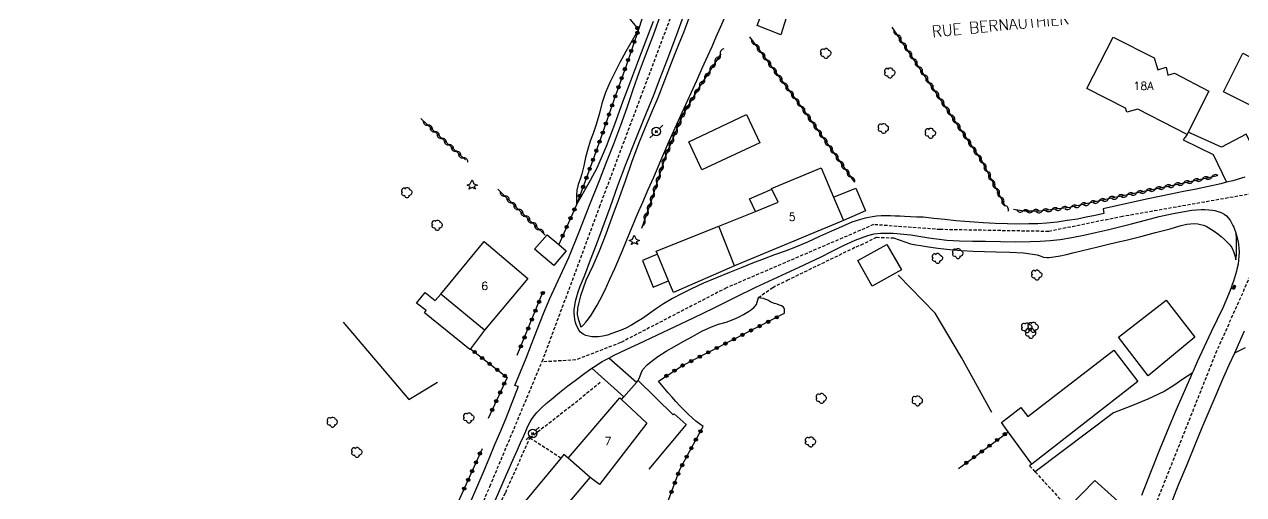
# Model space of a CAD drawing. Header units: millimetres. Extents: x 216000 to 217000, y 109000 to 110001.
# Drawn here: x 216025.8 to 216216.2, y 109384.3 to 109457.7 of the extents above; entities that cross this region are included whole.
import ezdxf
from ezdxf.enums import TextEntityAlignment as Align

# ---------------------------------------------------------------- set-up
doc = ezdxf.new("R2010")
doc.units = ezdxf.units.MM
doc.linetypes.add('DASHED', pattern=[0.75, 0.5, -0.25])
doc.layers.get('0').update_dxf_attribs({"linetype": 'CONTINUOUS'})
for name, color, linetype in [('W0001', 6, 'DASHED'), ('W0008', 7, 'CONTINUOUS'), ('W0017', 7, 'CONTINUOUS'), ('W0101', 7, 'CONTINUOUS'), ('W0104', 1, 'CONTINUOUS'), ('W0112', 1, 'DASHED'), ('W0211', 2, 'CONTINUOUS'), ('W0214', 2, 'CONTINUOUS'), ('W0300', 7, 'CONTINUOUS'), ('W0303', 7, 'CONTINUOUS'), ('W0310', 3, 'CONTINUOUS'), ('W0322', 7, 'CONTINUOUS'), ('W0323', 7, 'CONTINUOUS'), ('W0401', 7, 'CONTINUOUS'), ('W0473', 7, 'CONTINUOUS'), ('W0515', 5, 'CONTINUOUS'), ('W0989', 7, 'CONTINUOUS'), ('W0991', 7, 'CONTINUOUS'), ('W1102', 7, 'CONTINUOUS')]:
    doc.layers.add(name, color=color, linetype=linetype)
doc.styles.get("Standard").update_dxf_attribs({"font": 'romans.shx', "width": 0.85})

# ---------------------------------------------------------------- blocks, each defined once
blk = doc.blocks.new('T300')
for p, q in [((-0.8, 0.51), (-0.86, 0.34)), ((-0.86, 0.34), (-0.86, 0.17)), ((-0.86, 0.17), (-0.74, 0.06)), ((-0.69, 0.63), (-0.8, 0.51)), ((-0.8, -0.06), (-0.74, 0.06)), ((-0.74, 0.06), (-0.69, 0.11)), ((-0.57, 0.69), (-0.69, 0.63)), ((-0.46, 0.69), (-0.57, 0.69)), ((-0.29, 0.63), (-0.46, 0.69)), ((-0.29, 0.63), (-0.17, 0.74)), ((-0.23, 0.57), (-0.29, 0.63)), ((-0.17, 0.74), (-0.06, 0.8)), ((-0.06, 0.8), (0.06, 0.8)), ((0.06, 0.8), (0.23, 0.74)), ((0.23, 0.74), (0.34, 0.63)), ((0.34, 0.63), (0.4, 0.51)), ((0.46, 0.46), (0.34, 0.46)), ((0.4, 0.51), (0.4, 0.46)), ((0.57, 0.4), (0.46, 0.46)), ((0.57, 0.4), (0.69, 0.29)), ((0.69, 0.29), (0.74, 0.17)), ((0.74, 0.06), (0.69, -0.17)), ((0.74, 0.17), (0.74, 0.06)), ((-0.8, -0.17), (-0.8, -0.06)), ((-0.8, -0.23), (-0.8, -0.17)), ((-0.74, -0.34), (-0.8, -0.23)), ((-0.69, -0.4), (-0.74, -0.34)), ((-0.51, -0.46), (-0.69, -0.4)), ((-0.4, -0.46), (-0.51, -0.46)), ((-0.4, -0.46), (-0.34, -0.46)), ((-0.34, -0.46), (-0.34, -0.4)), ((-0.34, -0.51), (-0.34, -0.46)), ((-0.29, -0.63), (-0.34, -0.51)), ((-0.17, -0.74), (-0.29, -0.63)), ((-0.06, -0.8), (-0.17, -0.74)), ((0.06, -0.8), (-0.06, -0.8)), ((0.17, -0.74), (0.06, -0.8)), ((0.23, -0.69), (0.17, -0.74)), ((0.29, -0.46), (0.23, -0.46)), ((0.29, -0.63), (0.23, -0.69)), ((0.46, -0.4), (0.29, -0.46)), ((0.34, -0.51), (0.29, -0.63)), ((0.34, -0.51), (0.34, -0.46)), ((0.57, -0.34), (0.46, -0.4)), ((0.63, -0.29), (0.57, -0.34)), ((0.69, -0.17), (0.63, -0.29))]:
    blk.add_line(p, q)
blk = doc.blocks.new('T303')
for p, q in [((-0.77, 0), (-0.28, 0.21)), ((-0.28, -0.21), (-0.77, 0)), ((-0.28, 0.21), (0, 0.83)), ((0, 0.83), (0.28, 0.21)), ((0.28, 0.21), (0.83, 0)), ((0.83, 0), (0.28, -0.21)), ((-0.49, -0.63), (-0.28, -0.21)), ((0, -0.35), (-0.49, -0.63)), ((0.56, -0.63), (0, -0.35)), ((0.28, -0.21), (0.56, -0.63))]:
    blk.add_line(p, q)
blk = doc.blocks.new('T473')
for p, q in [((-0.166667, 0.166667), (0.166667, -0.166667)), ((-0.166667, -0.166667), (0.166667, 0.166667)), ((0.500001, 0.500001), (1.000002, 1.000002)), ((-1.000002, -1.000002), (-0.500001, -0.500001))]:
    blk.add_line(p, q)
blk.add_ellipse((0, 0), major_axis=(0.471405, 0.471405), ratio=1, start_param=5.4977871438, end_param=11.780972451)
blk = doc.blocks.new('T401')
for p, q in [((-0.3, 0.3), (0, 0.3)), ((-0.3, -0.25), (-0.3, 0.3)), ((-0.3, 0.15), (0, 0.15)), ((-0.3, 0), (0, 0)), ((0, 0.3), (0, -0.25)), ((-0.3, -0.15), (0, -0.15)), ((-0.3, -0.25), (-0.3, -0.3)), ((-0.3, -0.3), (0, -0.3)), ((0, -0.3), (0, -0.25))]:
    blk.add_line(p, q)
blk = doc.blocks.new('t322o')
at = {"color": 0, "linetype": 'Continuous'}
for radius in [0.25, 0.15]:
    blk.add_circle((0, 0), radius, dxfattribs=at)
blk = doc.blocks.new('t323o')
at = {"color": 0, "linetype": 'Continuous'}
for radius in [0.25, 0.15]:
    blk.add_circle((0, 0), radius, dxfattribs=at)
blk = doc.blocks.new('t310o')
at = {"color": 0, "linetype": 'Continuous'}
for centre, start, end in [((-0.5, 0.38), 216.8699, 323.1304), ((0.5, -0.37), 36.8699, 143.1303)]:
    blk.add_arc(centre, 0.625, start, end, dxfattribs=at)

msp = doc.modelspace()

# ---------------------------------------------------------------- linework, layer by layer
at = {"layer": 'W0001'}
for points in [[(216130.54, 109488.83), (216130.95, 109482.19), (216130.43, 109472.63), (216127.67, 109461.38), (216122.06, 109446.45), (216115.65, 109429.4), (216106.6, 109405.01)], [(216223.41, 109432.29), (216197.27, 109427.7), (216185.75, 109425.36), (216168.79, 109425.66), (216158.4, 109426.43), (216135.41, 109416.56), (216118.89, 109408.02), (216111.88, 109405.31), (216106.6, 109405.01)], [(216127.12, 109171), (216130.71, 109179.61), (216144.97, 109219.99), (216158.46, 109258.8), (216172.69, 109298.67), (216185.18, 109335.4), (216197.42, 109370.11), (216211.87, 109406.4), (216223.41, 109432.29)], [(216025.78, 109171), (216026.68, 109175.65), (216031.34, 109199.04), (216033.67, 109210.8), (216040.17, 109240.99), (216046.74, 109268.58), (216056.16, 109295.99), (216069.05, 109323.63), (216085.76, 109355.74), (216098.48, 109385.59), (216106.6, 109405.01)]]:
    msp.add_lwpolyline(points, dxfattribs=at)
at = {"layer": 'W0008'}
for points in [[(216113.3, 109418.53), (216114.2, 109420.92), (216115.1, 109423.31), (216116, 109425.7), (216117.25, 109429.12), (216118.48, 109432.55), (216119.76, 109435.96), (216121.15, 109439.49), (216122.59, 109443.01), (216124.01, 109446.54), (216125.09, 109449.3), (216126.15, 109452.07), (216127.2, 109454.85), (216127.89, 109456.69), (216128.57, 109458.53), (216129.22, 109460.39), (216129.93, 109462.66), (216130.58, 109464.96), (216131.18, 109467.26), (216131.64, 109469.15), (216132.06, 109471.04), (216133.49, 109476.33)], [(216102.89, 109401.16), (216102.38, 109401.33), (216103.25, 109403.48), (216104.12, 109405.62), (216104.99, 109407.76), (216105.93, 109410.15), (216106.87, 109412.54), (216107.85, 109414.92), (216108.82, 109417.06), (216109.81, 109419.18), (216110.81, 109421.31), (216112.4, 109425.31), (216114, 109429.31), (216115.58, 109433.32), (216116.71, 109436.18), (216117.83, 109439.05), (216118.92, 109441.93), (216119.89, 109444.73), (216120.84, 109447.54), (216121.82, 109450.34), (216122.6, 109452.38), (216123.4, 109454.41), (216124.17, 109456.46), (216125.19, 109459.25)], [(216216.38, 109433.82), (216214.51, 109433.29), (216213.53, 109433.05), (216212.62, 109432.82), (216210.72, 109432.38), (216208.76, 109431.97), (216206.79, 109431.6), (216204.82, 109431.21), (216201.29, 109430.46), (216197.76, 109429.66), (216194.24, 109428.87)], [(216098.69, 109381.91), (216099.87, 109384.67), (216101.06, 109387.42), (216102.27, 109390.16), (216102.77, 109391.27), (216103.28, 109392.37), (216103.78, 109393.48), (216104.08, 109394.22), (216104.38, 109394.96), (216104.74, 109395.66), (216105.07, 109396.16), (216105.44, 109396.65), (216105.83, 109397.11), (216106.53, 109397.83), (216107.29, 109398.5), (216108.05, 109399.16), (216109.33, 109400.24), (216110.65, 109401.28), (216111.99, 109402.29), (216113.3, 109403.25), (216114.41, 109404.02), (216114.64, 109404.18), (216116.01, 109405.05), (216117.06, 109405.62), (216117.86, 109406.05), (216119.77, 109406.96), (216121.68, 109407.85), (216124.53, 109409.2), (216127.39, 109410.54), (216130.25, 109411.88), (216133.5, 109413.47), (216136.75, 109415.07), (216140.01, 109416.65), (216143.38, 109418.23), (216146.76, 109419.79), (216150.13, 109421.37), (216151.91, 109422.27), (216153.68, 109423.18), (216155.5, 109423.99), (216156.49, 109424.38), (216157.49, 109424.75), (216158.51, 109425.01), (216159.47, 109425.1), (216160.45, 109425.11), (216161.44, 109425.09), (216164.24, 109424.84), (216167.03, 109424.38), (216169.83, 109424.03), (216171.83, 109423.92), (216173.84, 109423.87), (216175.85, 109423.84), (216178.2, 109423.78), (216180.54, 109423.75), (216182.89, 109423.79), (216184.43, 109423.85), (216185.98, 109423.95), (216187.52, 109424.1), (216189.37, 109424.4), (216191.21, 109424.77), (216193.04, 109425.18), (216194.93, 109425.62), (216196.8, 109426.1), (216198.68, 109426.57), (216200.85, 109427.13), (216203.02, 109427.68), (216205.21, 109428.16), (216206.65, 109428.44), (216208.11, 109428.68), (216209.56, 109428.79), (216210.15, 109428.79), (216210.74, 109428.76), (216211.32, 109428.7), (216211.67, 109428.63), (216212.02, 109428.55), (216212.36, 109428.45), (216212.77, 109428.27), (216213.17, 109428.06), (216213.52, 109427.79), (216213.85, 109427.44), (216214.12, 109427.04), (216214.37, 109426.61), (216214.52, 109426.32), (216214.66, 109426.01), (216214.78, 109425.7), (216214.98, 109425.13), (216215.01, 109424.99), (216215.13, 109424.55), (216215.26, 109423.96), (216215.37, 109423.37), (216215.44, 109422.78), (216215.48, 109422.18), (216215.46, 109421.53), (216215.4, 109420.88), (216215.31, 109420.24), (216215.2, 109419.7), (216215.07, 109419.17), (216214.93, 109418.64), (216214.77, 109418.12), (216214.6, 109417.6), (216214.42, 109417.09), (216214.23, 109416.56), (216214.03, 109416.04), (216213.82, 109415.51), (216212.97, 109413.56), (216212.03, 109411.65), (216211.1, 109409.73), (216210.01, 109407.37), (216208.94, 109405.02), (216208.29, 109403.57), (216208.16, 109403.27), (216207.88, 109402.65), (216206.74, 109400.05), (216205.62, 109397.43), (216204.52, 109394.81), (216203.07, 109391.27), (216201.65, 109387.73), (216200.26, 109384.17)], [(216194.38, 109428.18), (216193, 109427.88), (216191.61, 109427.57), (216190.22, 109427.3), (216188.64, 109427.05), (216187.06, 109426.83), (216185.48, 109426.67), (216184.05, 109426.58), (216182.62, 109426.54), (216181.19, 109426.52), (216179.29, 109426.54), (216177.39, 109426.61), (216175.49, 109426.71), (216174.08, 109426.8), (216172.66, 109426.91), (216171.25, 109427.03), (216169.54, 109427.21), (216167.83, 109427.41), (216166.12, 109427.57), (216165.15, 109427.62), (216164.19, 109427.66), (216163.22, 109427.7), (216162.5, 109427.73), (216161.78, 109427.76), (216161.06, 109427.78), (216160.31, 109427.79), (216159.57, 109427.79), (216158.83, 109427.75), (216158.23, 109427.67), (216157.64, 109427.56), (216157.06, 109427.43), (216156.37, 109427.24), (216155.69, 109427.02), (216155.02, 109426.79), (216153.95, 109426.37), (216152.9, 109425.9), (216151.85, 109425.43), (216149.97, 109424.58), (216148.1, 109423.72), (216146.21, 109422.91), (216144.58, 109422.3), (216142.93, 109421.72), (216141.29, 109421.12), (216139.49, 109420.43), (216137.7, 109419.71), (216135.91, 109418.98), (216133.87, 109418.14), (216131.85, 109417.28), (216129.85, 109416.36), (216128.42, 109415.64), (216127, 109414.9), (216125.61, 109414.09), (216124.5, 109413.34), (216123.41, 109412.54), (216122.29, 109411.79), (216121.44, 109411.25), (216120.58, 109410.74), (216119.7, 109410.28), (216118.99, 109409.96), (216118.27, 109409.68), (216117.54, 109409.43), (216116.84, 109409.21), (216116.13, 109409.03), (216115.42, 109408.93), (216114.92, 109408.91), (216114.41, 109408.92), (216113.92, 109409.01), (216113.46, 109409.15), (216113.02, 109409.36), (216112.64, 109409.64), (216112.39, 109409.95), (216112.19, 109410.31), (216112.02, 109410.68), (216111.86, 109411.14), (216111.74, 109411.62), (216111.73, 109411.7), (216111.67, 109412.1), (216111.64, 109412.65), (216111.66, 109413.21), (216111.72, 109413.77), (216111.85, 109414.51), (216112.05, 109415.24), (216112.28, 109415.97), (216112.59, 109416.83), (216112.95, 109417.68), (216113.3, 109418.53)], [(216194.24, 109428.87), (216194.38, 109428.18)], [(216204.77, 109382.62), (216206.04, 109385.83), (216207.35, 109389.03), (216208.67, 109392.23), (216209.73, 109394.77), (216210.8, 109397.32), (216211.88, 109399.85), (216212.91, 109402.19), (216213.95, 109404.53), (216214.8, 109406.42), (216215, 109406.87), (216216.34, 109409.86)], [(216102.89, 109401.16), (216102.27, 109399.56), (216101.64, 109397.96), (216101.01, 109396.36), (216100.12, 109394.2), (216099.22, 109392.05), (216098.31, 109389.91), (216097.35, 109387.63), (216096.38, 109385.36), (216095.42, 109383.09)]]:
    msp.add_lwpolyline(points, dxfattribs=at)
at = {"layer": 'W0017'}
for points in [[(216207.36, 109440.51), (216206.74, 109439.65), (216211.43, 109437.37), (216213.53, 109433.05)], [(216219.54, 109434.89), (216216.6, 109440.54), (216212.73, 109438.51), (216207.55, 109440.88)], [(216214.8, 109406.42), (216215.65, 109406.84), (216216.49, 109407.25)], [(216121.37, 109401.78), (216117.06, 109405.62)], [(216114.41, 109404.02), (216119.37, 109399.55)], [(216208.16, 109403.27), (216206.71, 109402.3), (216205.27, 109401.32), (216203.79, 109400.41), (216201.22, 109399.18), (216198.56, 109398.13), (216195.89, 109397.09), (216183.64, 109387.84)]]:
    msp.add_lwpolyline(points, dxfattribs=at)
at = {"layer": 'W0101'}
for points in [[(216207.36, 109440.51), (216199.65, 109444.43), (216197.97, 109443.96), (216197.76, 109444.62), (216191.71, 109447.69), (216195.8, 109455.66), (216202.21, 109452.46), (216202.81, 109450.61), (216204.09, 109450.98), (216204.37, 109449.77), (216205.4, 109450.08), (216210.78, 109447.25), (216207.55, 109440.88)], [(216104.42, 109418.03), (216097.64, 109409.94), (216090.81, 109415.57), (216097.59, 109423.79)], [(216199.65, 109401.98), (216183.09, 109389.07), (216179.4, 109394.1), (216178.35, 109395.54), (216181.38, 109397.89), (216182.48, 109396.51), (216195.9, 109406.82)]]:
    msp.add_lwpolyline(points, close=True, dxfattribs=at)
for points in [[(216136.68, 109420.01), (216134.25, 109426.17), (216139.96, 109428.48), (216143.5, 109429.92), (216142.53, 109431.94), (216142.47, 109432.07), (216150.23, 109435.28), (216152.14, 109430.73), (216153.68, 109427.09)], [(216153.68, 109427.09), (216136.68, 109420.01)], [(216110.72, 109390), (216118.77, 109399.41), (216119.03, 109399.17), (216123.01, 109395.44), (216115.58, 109385.9), (216114.15, 109387)], [(216110.72, 109390), (216110.04, 109390.56), (216109.6, 109390.03), (216098.95, 109377.21), (216099.34, 109376.83), (216097.73, 109374.88), (216101.41, 109371.81), (216103.16, 109373.9), (216111.29, 109383.59), (216114.15, 109387)]]:
    msp.add_lwpolyline(points, dxfattribs=at)
at = {"layer": 'W0104'}
for points in [[(216140.23, 109457.49), (216141.44, 109460.78), (216145.08, 109459.66), (216143.89, 109456.06)], [(216221.53, 109450.34), (216218.45, 109444.47), (216213.04, 109447.16), (216216.06, 109453.17)], [(216105.46, 109422.62), (216107.44, 109424.84), (216109.23, 109423.32), (216110.41, 109422.32), (216108.48, 109420.06)], [(216155.93, 109420.84), (216160.47, 109423.32), (216162.74, 109419.4), (216158.17, 109416.84)], [(216196.64, 109408.87), (216204.08, 109414.63), (216208.56, 109408.89), (216201.29, 109402.85)]]:
    msp.add_lwpolyline(points, close=True, dxfattribs=at)
for points in [[(216139.96, 109428.48), (216139, 109430.46), (216142.53, 109431.94)], [(216152.14, 109430.73), (216155.64, 109432.1), (216157.12, 109428.57), (216153.68, 109427.09)], [(216124.63, 109421.82), (216124.43, 109422.3), (216134.25, 109426.17)], [(216124.63, 109421.82), (216122.3, 109420.81), (216124, 109416.66), (216126.39, 109417.64)], [(216126.39, 109417.64), (216124.63, 109421.82)], [(216136.68, 109420.01), (216127.14, 109415.86), (216126.39, 109417.64)], [(216097.64, 109409.94), (216095.43, 109407.06), (216095.35, 109406.95), (216088.27, 109412.68), (216088.51, 109413.02), (216086.99, 109414.17), (216088.37, 109415.84), (216089.95, 109414.6), (216090.81, 109415.57)], [(216119.03, 109399.17), (216119.37, 109399.55), (216121.37, 109401.78), (216121.65, 109402.09), (216127.11, 109396.77), (216127.26, 109396.9), (216129.12, 109395.26), (216123.28, 109388.26)], [(216188.79, 109382.25), (216192.93, 109386.49), (216198.04, 109381.94), (216192.84, 109374.08), (216192.54, 109373.62), (216189.22, 109375.84)]]:
    msp.add_lwpolyline(points, dxfattribs=at)
at = {"layer": 'W0112'}
for points in [[(216140.41, 109415.05), (216142.65, 109416.64), (216144.92, 109417.76), (216155.67, 109422.98), (216156.44, 109423.27), (216158.84, 109424.45), (216161.51, 109424.36)], [(216104.73, 109393.17), (216111.24, 109398.23), (216115.74, 109401.85)], [(216099.31, 109381.46), (216100.94, 109384.66), (216104.73, 109393.17), (216109.6, 109390.03)], [(216183.09, 109389.07), (216182.76, 109388.81), (216183.64, 109387.84), (216188.79, 109382.25)]]:
    msp.add_lwpolyline(points, dxfattribs=at)
at = {"layer": 'W0211'}
for points in [[(216112.66, 109410.44), (216112.77, 109410.52), (216112.88, 109410.61), (216112.99, 109410.69), (216113.48, 109411.19), (216113.9, 109411.75), (216114.3, 109412.33), (216114.78, 109413.08), (216115.22, 109413.86), (216115.64, 109414.65), (216116.46, 109416.28), (216117.23, 109417.93), (216117.97, 109419.59), (216119.17, 109422.38), (216120.32, 109425.18), (216121.48, 109427.98), (216122.34, 109429.94), (216123.21, 109431.9), (216124.07, 109433.86), (216125.17, 109436.43), (216126.27, 109438.99), (216127.39, 109441.55), (216128.22, 109443.37), (216129.06, 109445.19), (216129.9, 109447.01), (216130.78, 109448.93), (216131.65, 109450.85), (216132.52, 109452.77), (216133.18, 109454.25), (216133.83, 109455.74), (216134.47, 109457.23), (216135.47, 109459.49)], [(216121.69, 109456.88), (216120.7, 109455.17), (216119.72, 109453.46), (216118.77, 109451.73), (216117.97, 109450.19), (216117.21, 109448.63), (216116.53, 109447.04), (216115.98, 109445.35), (216115.52, 109443.62), (216115.02, 109441.9), (216114.6, 109440.67), (216114.15, 109439.45), (216113.75, 109438.21), (216113.43, 109436.93), (216113.15, 109435.63), (216112.83, 109434.35), (216112.56, 109433.51), (216112.27, 109432.67), (216112.06, 109431.82), (216112, 109431.06), (216112, 109430.28), (216112, 109429.51)], [(216161.51, 109424.36), (216162.39, 109424.04), (216163.27, 109423.73), (216164.16, 109423.46), (216164.97, 109423.29), (216165.79, 109423.15), (216166.6, 109423.02), (216168.44, 109422.76), (216170.28, 109422.56), (216172.13, 109422.4), (216173.93, 109422.31), (216175.73, 109422.26), (216177.53, 109422.19), (216179.68, 109422.12), (216181.82, 109422.03), (216183.93, 109421.71), (216184.43, 109421.55), (216184.93, 109421.38), (216185.44, 109421.28), (216185.82, 109421.29), (216186.19, 109421.34), (216186.57, 109421.39), (216187.55, 109421.56), (216188.53, 109421.78), (216189.51, 109422.01), (216190.82, 109422.33), (216192.12, 109422.66), (216193.43, 109422.99), (216194.9, 109423.34), (216196.38, 109423.68), (216197.85, 109424.03), (216200.13, 109424.6), (216202.41, 109425.19), (216204.69, 109425.77), (216205.56, 109426.04), (216206.43, 109426.3), (216207.31, 109426.48), (216207.88, 109426.55), (216208.45, 109426.59), (216209.02, 109426.56), (216209.47, 109426.47), (216209.92, 109426.34), (216210.34, 109426.18), (216210.77, 109425.95), (216211.18, 109425.67), (216211.58, 109425.39), (216212.14, 109424.99), (216212.7, 109424.57), (216213.21, 109424.12), (216213.62, 109423.72), (216214.01, 109423.3), (216214.33, 109422.84), (216214.6, 109422.24), (216214.79, 109421.6), (216214.97, 109420.95)], [(216144.51, 109412.6), (216144.51, 109412.88), (216144.51, 109413.15), (216144.47, 109413.29), (216144.45, 109413.4), (216144.26, 109413.6), (216144, 109413.75), (216143.72, 109413.89), (216143.33, 109414.04), (216142.91, 109414.15), (216142.51, 109414.28), (216142.19, 109414.44), (216141.88, 109414.62), (216141.56, 109414.77), (216141.18, 109414.89), (216140.8, 109414.97), (216140.41, 109415.05)], [(216131.78, 109394.91), (216131.22, 109395.35), (216130.66, 109395.78), (216130.12, 109396.23), (216129.44, 109396.85), (216128.79, 109397.49), (216128.15, 109398.15), (216127.53, 109398.82), (216126.93, 109399.49), (216126.34, 109400.17), (216125.82, 109400.79), (216125.3, 109401.41), (216124.79, 109402.03)]]:
    msp.add_lwpolyline(points, dxfattribs=at)
at = {"layer": 'W0214'}
for points in [[(216112, 109429.51), (216113.1, 109431.43), (216114.19, 109433.35), (216115.22, 109435.29), (216116.69, 109438.67), (216117.97, 109442.13), (216119.23, 109445.6), (216120.49, 109448.89), (216121.73, 109452.18), (216122.97, 109455.48), (216124.01, 109458.16)], [(216129.56, 109458.64), (216128.75, 109456.51), (216127.9, 109454.4), (216127.06, 109452.28), (216126.28, 109450.27), (216125.5, 109448.25), (216124.71, 109446.24), (216123.74, 109443.92), (216122.74, 109441.61), (216121.78, 109439.28), (216120.65, 109436.27), (216119.58, 109433.23), (216118.5, 109430.2), (216117.54, 109427.56), (216116.56, 109424.92), (216115.55, 109422.3), (216114.53, 109419.99), (216113.48, 109417.69), (216112.64, 109415.33), (216112.45, 109414.7), (216112.29, 109414.06), (216112.17, 109413.41), (216112.14, 109413.08), (216112.12, 109412.74), (216112.13, 109412.41), (216112.24, 109411.75), (216112.45, 109411.09), (216112.66, 109410.44)], [(216214.97, 109420.95), (216215.01, 109421.34), (216215.05, 109421.72), (216215.08, 109422.11), (216215.1, 109422.49), (216215.1, 109422.88), (216215.1, 109423.26), (216215.08, 109423.84), (216215.05, 109424.41), (216215.01, 109424.99)], [(216121.65, 109402.09), (216121.87, 109402.68), (216122.1, 109403.26), (216122.38, 109403.81), (216123.05, 109404.58), (216123.87, 109405.24), (216124.72, 109405.85), (216125.98, 109406.69), (216127.32, 109407.44), (216128.66, 109408.17), (216130.11, 109408.99), (216131.57, 109409.8), (216133.08, 109410.5), (216134.2, 109410.88), (216135.35, 109411.21), (216136.47, 109411.61), (216137.29, 109411.98), (216138.1, 109412.39), (216138.85, 109412.87), (216139.32, 109413.19), (216139.76, 109413.55), (216140.1, 109413.97), (216140.24, 109414.31), (216140.32, 109414.68), (216140.41, 109415.05)]]:
    msp.add_lwpolyline(points, dxfattribs=at)
at = {"layer": 'W0300'}
msp.add_lwpolyline([(216176.84, 109397.13), (216172.13, 109405.71), (216168, 109412.6), (216162.22, 109418.53)], dxfattribs=at)
at = {"layer": 'W0303'}
msp.add_lwpolyline([(216075.57, 109411.22), (216085.83, 109399.15), (216090.3, 109401.85)], dxfattribs=at)
at = {"layer": 'W0310'}
for points in [[(216155.4, 109433.1), (216147.54, 109444.25), (216139.05, 109455.74)], [(216179.02, 109429.26), (216175.24, 109436.47), (216170.47, 109443.57), (216164.9, 109451.86), (216161.31, 109457.26)], [(216134.52, 109453.07), (216131.18, 109447.9), (216128.63, 109443.6), (216125.85, 109437), (216123.59, 109429.97), (216122.13, 109425.84)], [(216094.65, 109436.56), (216091.31, 109439.56), (216087.69, 109442.98)], [(216212.12, 109434.06), (216205.39, 109432.61), (216195.1, 109430.46), (216188.98, 109429.08), (216184.3, 109428.54), (216181.93, 109428.54), (216180.27, 109428.77)], [(216107.11, 109424.8), (216102.89, 109428.84), (216099.71, 109431.95)]]:
    msp.add_lwpolyline(points, dxfattribs=at)
at = {"layer": 'W0322'}
for points in [[(216125.1, 109485.59), (216125.1, 109485.59), (216125.1, 109485.59), (216126.05, 109481.24), (216126.01, 109476.12), (216125.51, 109471.19), (216124.5, 109466.35), (216123.15, 109461.38), (216121.69, 109456.88)], [(216112, 109429.51), (216109.23, 109423.32)], [(216124.79, 109402.03), (216128.58, 109404.46), (216144.51, 109412.6)], [(216125.8, 109381.93), (216128.14, 109388.23), (216129.63, 109391.01), (216131.78, 109394.91)]]:
    msp.add_lwpolyline(points, dxfattribs=at)
at = {"layer": 'W0323'}
for points in [[(216099.45, 109485.55), (216101.26, 109483.22), (216107.15, 109475.61), (216113.12, 109468.03), (216115.94, 109464.33), (216118.75, 109460.62), (216120.59, 109458.17), (216121.69, 109456.88)], [(216121.69, 109456.88), (216119.68, 109451.05), (216118.17, 109446.76), (216115.51, 109439.09), (216113.93, 109434.77), (216112, 109429.51)], [(216102.76, 109406.05), (216106.81, 109415.98)], [(216095.43, 109407.06), (216101.16, 109402.57), (216098.21, 109396.16)], [(216171.66, 109388.39), (216174.52, 109390.46), (216179.4, 109394.1)], [(216097.26, 109391.47), (216095.52, 109387.56), (216091.86, 109379.48), (216088.18, 109371.46), (216084.33, 109363.49), (216080.19, 109355.12), (216075.48, 109346.11)]]:
    msp.add_lwpolyline(points, dxfattribs=at)
at = {"layer": 'W0515'}
msp.add_lwpolyline([(216131.58, 109434.96), (216129.52, 109439.36), (216138.55, 109443.59), (216140.61, 109439.19)], close=True, dxfattribs=at)
at = {"layer": 'W1102'}
msp.add_lwpolyline([(216114.15, 109387), (216110.72, 109390)], dxfattribs=at)

# ---------------------------------------------------------------- block references
at = {"layer": 'W0300', "rotation": 359.9999899820874}
for p in [(216150.98, 109453.14), (216160.97, 109450.08), (216159.96, 109441.43), (216167.31, 109440.67), (216085.54, 109431.41), (216090.28, 109426.33), (216168.4, 109421.16), (216171.58, 109421.92), (216183.92, 109418.56), (216182.37, 109410.33), (216182.97, 109409.48), (216183.35, 109410.4), (216150.27, 109399.31), (216165.27, 109398.93), (216095.22, 109396.26), (216073.9, 109395.6), (216148.59, 109392.52), (216077.73, 109390.89)]:
    msp.add_blockref('T300', p, dxfattribs=at)
at = {"layer": 'W0303', "rotation": 359.9999899820874}
for p in [(216095.69, 109432.6), (216121.02, 109423.96)]:
    msp.add_blockref('T303', p, dxfattribs=at)
at = {"layer": 'W0310'}
for p, rotation in [((216162.14, 109456.01), 123.636936782337), ((216162.97, 109454.76), 123.636936782337), ((216134.47, 109453), 237.1802923207013), ((216139.94, 109454.53), 126.4599786591568), ((216140.83, 109453.33), 126.4599786591568), ((216163.81, 109453.51), 123.636936782337), ((216133.66, 109451.74), 237.1802923207013), ((216141.72, 109452.12), 126.4599786591568), ((216142.61, 109450.91), 126.4599786591568), ((216164.64, 109452.26), 123.636936782337), ((216165.47, 109451.02), 123.8668271521071), ((216132.03, 109449.22), 237.1802923207013), ((216132.85, 109450.48), 237.1802923207013), ((216143.51, 109449.71), 126.4599786591568), ((216166.31, 109449.77), 123.8668271521071), ((216131.22, 109447.96), 237.1802923207013), ((216144.4, 109448.5), 126.4599786591568), ((216145.29, 109447.29), 126.4599786591568), ((216167.14, 109448.53), 123.8668271521071), ((216167.98, 109447.28), 123.8668271521071), ((216129.69, 109445.38), 239.3369182680788), ((216130.45, 109446.67), 239.3369182680788), ((216146.18, 109446.09), 126.4599786591568), ((216168.81, 109446.03), 123.8668271521071), ((216128.92, 109444.09), 239.3369182680788), ((216147.07, 109444.88), 126.4599786591568), ((216147.95, 109443.67), 125.1877313473725), ((216169.65, 109444.79), 123.8668271521071), ((216170.49, 109443.54), 123.8998120564904), ((216088.78, 109441.95), 136.6182358375635), ((216127.69, 109441.36), 247.103881004554), ((216128.27, 109442.74), 247.103881004554), ((216148.81, 109442.44), 125.1877313473725), ((216171.32, 109442.3), 123.8998120564904), ((216089.87, 109440.92), 136.6182358375635), ((216090.96, 109439.89), 136.6182358375635), ((216127.1, 109439.98), 247.103881004554), ((216149.68, 109441.21), 125.1877313473725), ((216150.54, 109439.99), 125.1877313473725), ((216172.16, 109441.05), 123.8998120564904), ((216173, 109439.81), 123.8998120564904), ((216092.07, 109438.88), 138.0383642838971), ((216093.19, 109437.88), 138.0383642838971), ((216126.52, 109438.6), 247.103881004554), ((216151.41, 109438.76), 125.1877313473725), ((216152.27, 109437.54), 125.1877313473725), ((216173.83, 109438.56), 123.8998120564904), ((216094.3, 109436.87), 138.0383642838971), ((216125.46, 109435.79), 252.210395850471), ((216125.94, 109437.22), 247.103881004554), ((216153.14, 109436.31), 125.1877313473725), ((216174.67, 109437.32), 123.8998120564904), ((216175.46, 109436.05), 117.672990330143), ((216125, 109434.37), 252.210395850471), ((216154, 109435.08), 125.1877313473725), ((216154.87, 109433.86), 125.1877313473725), ((216176.16, 109434.72), 117.672990330143), ((216124.54, 109432.94), 252.210395850471), ((216176.85, 109433.39), 117.672990330143), ((216177.55, 109432.06), 117.672990330143), ((216205.35, 109432.6), 191.8154106341439), ((216206.82, 109432.92), 192.1424241038256), ((216208.29, 109433.23), 192.1424241038256), ((216209.75, 109433.55), 192.1424241038256), ((216211.22, 109433.87), 192.1424241038256), ((216100.79, 109430.9), 135.6392314562814), ((216123.63, 109430.08), 252.210395850471), ((216124.08, 109431.51), 252.210395850471), ((216178.25, 109430.73), 117.672990330143), ((216195.08, 109430.45), 192.6814982651564), ((216196.54, 109430.76), 191.8154106341439), ((216198.01, 109431.07), 191.8154106341439), ((216199.48, 109431.38), 191.8154106341439), ((216200.95, 109431.68), 191.8154106341439), ((216202.42, 109431.99), 191.8154106341439), ((216203.88, 109432.3), 191.8154106341439), ((216101.86, 109429.85), 135.6392314562814), ((216102.93, 109428.8), 136.2064865762044), ((216123.13, 109428.67), 250.6013187672921), ((216178.94, 109429.41), 117.672990330143), ((216181.76, 109428.57), 171.9910301919356), ((216184.76, 109428.59), 186.5777651254197), ((216186.25, 109428.77), 186.5777651254197), ((216187.74, 109428.94), 186.5777651254197), ((216189.22, 109429.14), 192.6814982651564), ((216190.69, 109429.47), 192.6814982651564), ((216192.15, 109429.79), 192.6814982651564), ((216193.61, 109430.12), 192.6814982651564), ((216104.02, 109427.76), 136.2064865762044), ((216105.1, 109426.72), 136.2064865762044), ((216122.63, 109427.25), 250.6013187672921), ((216183.26, 109428.54), 180), ((216106.18, 109425.68), 136.2064865762044)]:
    msp.add_blockref('t310o', p, dxfattribs=dict(at, rotation=rotation))
at = {"layer": 'W0322'}
for p, rotation in [((216111.68, 109428.8), 245.9130018466101), ((216111.07, 109427.43), 245.9130018466101), ((216110.46, 109426.06), 245.9130018466101), ((216109.84, 109424.69), 245.9130018466101), ((216143.27, 109411.96), 27.05059700709672), ((216139.26, 109409.92), 27.05059700709672), ((216140.6, 109410.6), 27.05059700709672), ((216141.94, 109411.28), 27.05059700709672), ((216135.26, 109407.87), 27.05059700709672), ((216136.59, 109408.55), 27.05059700709672), ((216137.93, 109409.23), 27.05059700709672), ((216131.25, 109405.82), 27.05059700709672), ((216132.59, 109406.51), 27.05059700709672), ((216133.92, 109407.19), 27.05059700709672), ((216128.58, 109404.46), 27.05059700709672), ((216129.91, 109405.14), 27.05059700709672), ((216126.05, 109402.84), 32.71150258048993), ((216127.32, 109403.65), 32.71150258048993), ((216130.65, 109392.87), 61.10256161911703), ((216131.38, 109394.18), 61.10256161911703), ((216129.93, 109391.55), 61.10256161911703), ((216128.51, 109388.91), 61.87072518033455), ((216129.21, 109390.23), 61.87072518033455), ((216127.89, 109387.55), 69.5934580927414), ((216127.37, 109386.14), 69.5934580927414), ((216126.84, 109384.74), 69.5934580927414)]:
    msp.add_blockref('t322o', p, dxfattribs=dict(at, rotation=rotation))
at = {"layer": 'W0323'}
for p, rotation in [((216121.51, 109457.1), 310.6637083235699), ((216121.52, 109456.37), 250.9598572673814), ((216120.54, 109453.53), 250.9598572673814), ((216121.03, 109454.95), 250.9598572673814), ((216120.05, 109452.12), 250.9598572673814), ((216119.56, 109450.7), 250.6124018068988), ((216118.56, 109447.87), 250.6124018068988), ((216119.06, 109449.28), 250.6124018068988), ((216118.06, 109446.45), 250.8534359510685), ((216117.57, 109445.04), 250.8534359510685), ((216116.59, 109442.2), 250.8534359510685), ((216117.08, 109443.62), 250.8534359510685), ((216116.1, 109440.79), 250.8534359510685), ((216115.6, 109439.37), 250.8534359510685), ((216114.58, 109436.55), 249.9275749128387), ((216115.09, 109437.96), 249.9275749128387), ((216114.06, 109435.14), 249.9275749128387), ((216113.55, 109433.73), 249.828171157457), ((216112.51, 109430.92), 249.828171157457), ((216113.03, 109432.32), 249.828171157457), ((216106.73, 109415.77), 67.76087054984541), ((216106.16, 109414.38), 67.76087054984541), ((216105.03, 109411.61), 67.76087054984541), ((216105.59, 109413), 67.76087054984541), ((216104.46, 109410.22), 67.76087054984541), ((216103.89, 109408.83), 67.76087054984541), ((216096.09, 109406.55), 321.9020175980783), ((216103.32, 109407.44), 67.76087054984541), ((216097.27, 109405.62), 321.9020175980783), ((216098.45, 109404.7), 321.9020175980783), ((216099.63, 109403.77), 321.9020175980783), ((216100.81, 109402.84), 321.9020175980783), ((216100.09, 109400.25), 245.301404959484), ((216100.72, 109401.61), 245.301404959484), ((216099.47, 109398.89), 245.301404959484), ((216098.84, 109397.52), 245.301404959484), ((216177.7, 109392.83), 36.69667968862893), ((216178.91, 109393.73), 36.69667968862893), ((216096.92, 109390.71), 246.040229621763), ((216175.3, 109391.04), 36.69667968862893), ((216176.5, 109391.94), 36.69667968862893), ((216096.31, 109389.34), 246.040229621763), ((216172.88, 109389.27), 35.96751181676917), ((216174.09, 109390.15), 35.96751181676917), ((216095.7, 109387.97), 246.040229621763), ((216094.47, 109385.24), 245.6003822799262), ((216095.09, 109386.6), 245.6003822799262)]:
    msp.add_blockref('t323o', p, dxfattribs=dict(at, rotation=rotation))
at = {"layer": 'W0401', "rotation": 160.208811531258}
msp.add_blockref('T401', (216214.55, 109416.71), dxfattribs=at)
at = {"layer": 'W0473', "rotation": 359.9999899820874}
for p in [(216124.46, 109440.95), (216105.16, 109393.85)]:
    msp.add_blockref('T473', p, dxfattribs=at)

# ---------------------------------------------------------------- texts
at = {"layer": 'W0989'}
msp.add_text('RUE BERNAUTHIER', height=1.75, rotation=5.5149, dxfattribs=at).set_placement((216167.59, 109455.67))
at = {"layer": 'W0991'}
for s, p in [('18A', (216200.55, 109448.09)), ('5', (216145.67, 109427.64)), ('6', (216097.66, 109416.86)), ('7', (216116.92, 109392.66))]:
    msp.add_text(s, height=1.25, dxfattribs=at).set_placement(p, align=Align.MIDDLE_CENTER)

doc.saveas('drawing.dxf')
